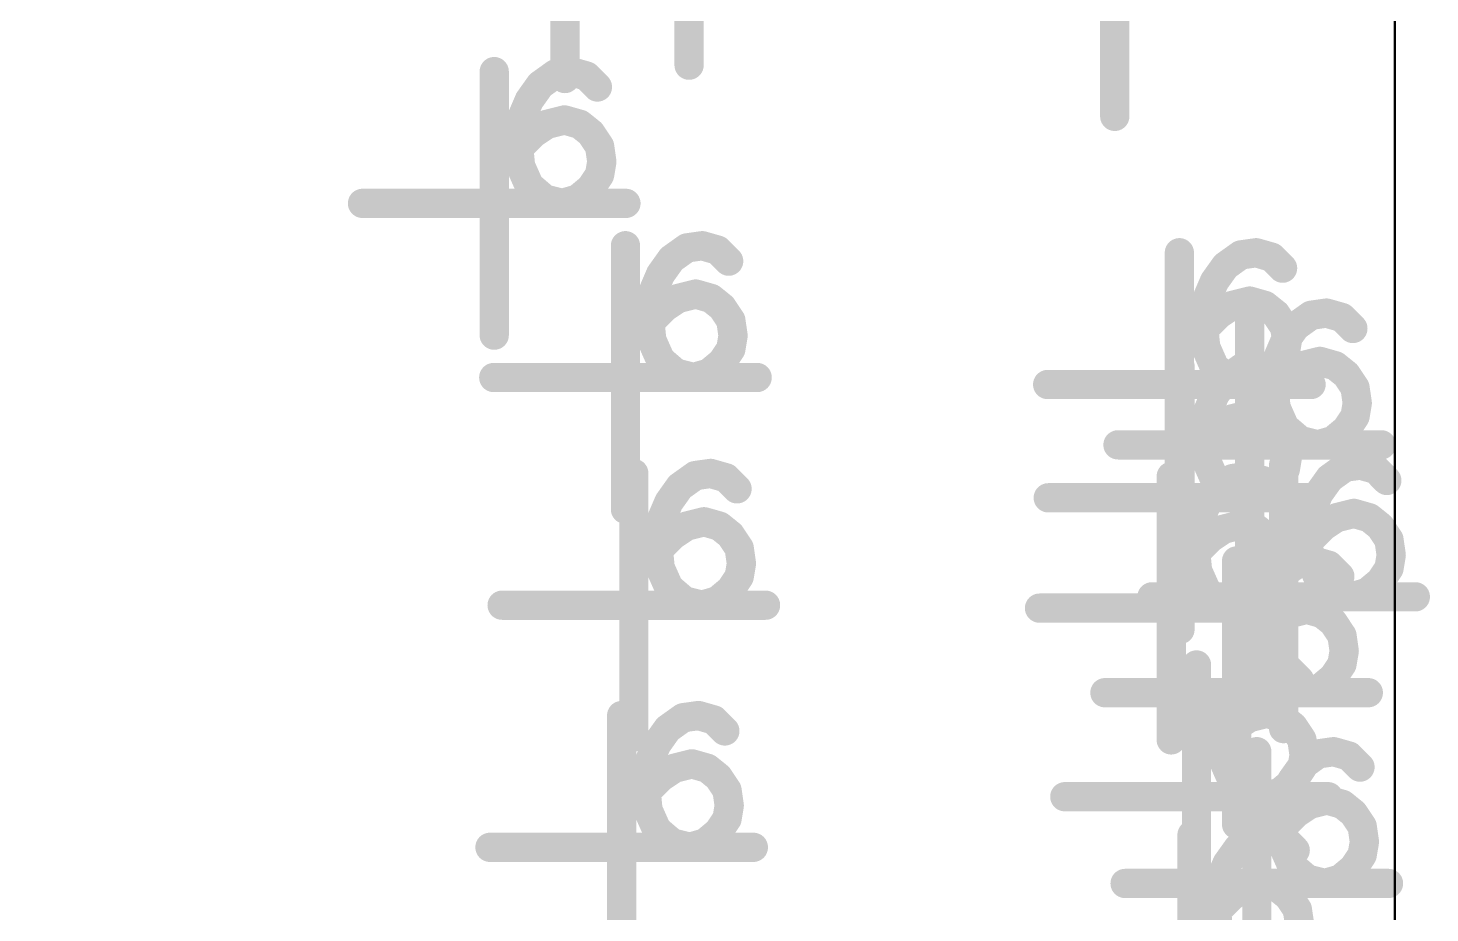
# Model space of a CAD drawing. Header units: millimetres. Extents: x 3885 to 4350, y -149 to 182.
# Drawn here: x 4180.89 to 4186.98, y 88.41 to 92.25 of the extents above; entities that cross this region are included whole.
import ezdxf

# ---------------------------------------------------------------- set-up
doc = ezdxf.new("R2010")
doc.units = ezdxf.units.MM
doc.header["$LTSCALE"] = 23.1
doc.layers.get('0').update_dxf_attribs({"linetype": 'CONTINUOUS'})

# ---------------------------------------------------------------- blocks, each defined once
blk = doc.blocks.new('PAD_R1')
at = {"const_width": 0.5}
blk.add_lwpolyline([(0.25, 0, 1), (-0.25, 0, 1)], format="xyb", close=True, dxfattribs=at)

msp = doc.modelspace()

# ---------------------------------------------------------------- linework, layer by layer
at = {"const_width": 0.0102}
msp.add_lwpolyline([(4113.2015, 75.7423), (4124.5457, 77.7428, -0.144705), (4125.6724, 77.615, 0.100411), (4137.4413, 75.2274), (4142.9411, 75.2274, 0.151026), (4159.9827, 80.4951, -0.151038), (4161.1113, 80.8439), (4185.826, 80.8439, 0.414215), (4186.826, 81.8439), (4186.826, 93.4438, 0.414215), (4185.826, 94.4438), (4160.9561, 94.4438, 0.152268), (4152.3749, 91.7687, -0.152268), (4142.9411, 88.8273), (4137.4413, 88.8273, -0.101585), (4130.9013, 90.17, 0.145893), (4122.3303, 91.1619), (4110.8398, 89.1357)], format="xyb", dxfattribs=at)
for points, const_width in [([(4183.7635, 93.2289), (4183.7635, 92.0859)], 0.127), ([(4183.2245, 93.171), (4183.2245, 92.028)], 0.127), ([(4185.6106, 93.0069), (4185.6106, 91.8639)], 0.127), ([(4182.9179, 92.058), (4182.9179, 90.915)], 0.127), ([(4183.1143, 92.0764), (4183.1882, 91.973)], 0.0821), ([(4183.209, 92.1161), (4183.2268, 91.9904)], 0.0672), ([(4183.302, 92.1095), (4183.2672, 91.9874)], 0.0695), ([(4183.0424, 92.0044), (4183.1458, 91.9307)], 0.0818), ([(4183.3868, 92.0599), (4183.297, 91.9701)], 0.0675), ([(4182.9976, 91.9259), (4183.1143, 91.8758)], 0.0727), ([(4183.1692, 91.9005), (4183.2, 91.7773)], 0.0785), ([(4183.2735, 91.9), (4183.2387, 91.7778)], 0.0695), ([(4182.9731, 91.8398), (4183.0987, 91.8206)], 0.0754), ([(4183.0827, 91.8632), (4183.1532, 91.7575)], 0.0687), ([(4183.353, 91.8599), (4183.2735, 91.7608)], 0.0609), ([(4182.9655, 91.7904), (4183.0911, 91.7711)], 0.0754), ([(4183.0111, 91.8028), (4183.1009, 91.713)], 0.0945), ([(4183.4089, 91.7979), (4183.3032, 91.7275)], 0.0687), ([(4182.9642, 91.6896), (4183.0906, 91.7024)], 0.0955), ([(4183.4428, 91.7098), (4183.3171, 91.6916)], 0.0675), ([(4182.9932, 91.5798), (4183.1093, 91.6314)], 0.0939), ([(4183.4426, 91.6282), (4183.3173, 91.6493)], 0.058), ([(4183.0624, 91.4859), (4183.145, 91.5823)], 0.0879), ([(4183.4089, 91.5464), (4183.3032, 91.6168)], 0.0687), ([(4183.1598, 91.4344), (4183.1906, 91.5576)], 0.0785), ([(4183.2641, 91.435), (4183.2291, 91.557)], 0.0692), ([(4183.349, 91.4804), (4183.2679, 91.5781)], 0.0743), ([(4183.4894, 91.4865), (4182.3464, 91.4865)], 0.127), ([(4183.7785, 91.361), (4183.7962, 91.2353)], 0.0672), ([(4183.8715, 91.3544), (4183.8366, 91.2322)], 0.0695), ([(4183.4874, 91.3028), (4183.4874, 90.1598)], 0.127), ([(4183.6838, 91.3212), (4183.7576, 91.2179)], 0.0821), ([(4183.9562, 91.3048), (4183.8664, 91.215)], 0.0675), ([(4185.891, 91.2724), (4185.891, 90.1294)], 0.127), ([(4186.0874, 91.2907), (4186.1612, 91.1874)], 0.0821), ([(4186.1821, 91.3305), (4186.1998, 91.2048)], 0.0672), ([(4186.2751, 91.3239), (4186.2402, 91.2018)], 0.0695), ([(4183.6119, 91.2493), (4183.7152, 91.1755)], 0.0818), ([(4186.0155, 91.2188), (4186.1188, 91.145)], 0.0818), ([(4186.3598, 91.2743), (4186.27, 91.1845)], 0.0675), ([(4183.5671, 91.1708), (4183.6838, 91.1207)], 0.0727), ([(4183.6522, 91.108), (4183.7226, 91.0023)], 0.0687), ([(4183.7387, 91.1454), (4183.7695, 91.0222)], 0.0785), ([(4183.843, 91.1448), (4183.8082, 91.0227)], 0.0695), ([(4183.9225, 91.1047), (4183.843, 91.0056)], 0.0609), ([(4185.9707, 91.1403), (4186.0874, 91.0902)], 0.0727), ([(4186.1423, 91.1149), (4186.1731, 90.9917)], 0.0785), ([(4186.2466, 91.1143), (4186.2118, 90.9922)], 0.0695), ([(4183.535, 91.0353), (4183.6605, 91.016)], 0.0754), ([(4183.5426, 91.0847), (4183.6681, 91.0654)], 0.0754), ([(4183.5805, 91.0476), (4183.6703, 90.9578)], 0.0945), ([(4183.9784, 91.0428), (4183.8727, 90.9723)], 0.0687), ([(4185.9462, 91.0542), (4186.0717, 91.0349)], 0.0754), ([(4186.0558, 91.0775), (4186.1262, 90.9719)], 0.0687), ([(4186.1961, 91.0107), (4186.1961, 89.8677)], 0.127), ([(4186.3261, 91.0742), (4186.2466, 90.9752)], 0.0609), ([(4186.3924, 91.0291), (4186.4663, 90.9258)], 0.0821), ([(4186.4871, 91.0689), (4186.5049, 90.9432)], 0.0672), ([(4186.5801, 91.0623), (4186.5453, 90.9401)], 0.0695), ([(4185.9386, 91.0048), (4186.0641, 90.9855)], 0.0754), ([(4185.9841, 91.0171), (4186.0739, 90.9273)], 0.0945), ([(4186.382, 91.0123), (4186.2763, 90.9419)], 0.0687), ([(4186.6649, 91.0127), (4186.5751, 90.9229)], 0.0675), ([(4183.5337, 90.9345), (4183.66, 90.9473)], 0.0955), ([(4184.0123, 90.9547), (4183.8866, 90.9365)], 0.0675), ([(4185.9373, 90.904), (4186.0636, 90.9168)], 0.0955), ([(4186.4159, 90.9242), (4186.2902, 90.906)], 0.0675), ([(4186.3205, 90.9572), (4186.4239, 90.8834)], 0.0818), ([(4183.5627, 90.8247), (4183.6788, 90.8762)], 0.0939), ([(4183.9784, 90.7912), (4183.8727, 90.8617)], 0.0687), ([(4184.012, 90.873), (4183.8868, 90.8942)], 0.058), ([(4185.9663, 90.7942), (4186.0824, 90.8457)], 0.0939), ([(4186.2758, 90.8787), (4186.3925, 90.8286)], 0.0727), ([(4186.4156, 90.8425), (4186.2904, 90.8637)], 0.058), ([(4186.4474, 90.8533), (4186.4782, 90.7301)], 0.0785), ([(4186.5517, 90.8527), (4186.5168, 90.7306)], 0.0695), ([(4183.6319, 90.7307), (4183.7145, 90.8272)], 0.0879), ([(4183.7293, 90.6793), (4183.7601, 90.8025)], 0.0785), ([(4183.8335, 90.6798), (4183.7986, 90.8019)], 0.0692), ([(4183.9185, 90.7253), (4183.8373, 90.823)], 0.0743), ([(4185.8935, 90.7811), (4185.8935, 89.6381)], 0.127), ([(4186.0355, 90.7002), (4186.1181, 90.7967)], 0.0879), ([(4186.0899, 90.7995), (4186.1638, 90.6962)], 0.0821), ([(4186.1846, 90.8393), (4186.2024, 90.7135)], 0.0672), ([(4186.3221, 90.6948), (4186.2409, 90.7925)], 0.0743), ([(4186.2776, 90.8327), (4186.2428, 90.7105)], 0.0695), ([(4186.2513, 90.7926), (4186.3768, 90.7733)], 0.0754), ([(4186.382, 90.7608), (4186.2763, 90.8312)], 0.0687), ([(4186.3609, 90.8159), (4186.4313, 90.7102)], 0.0687), ([(4186.6311, 90.8126), (4186.5517, 90.7135)], 0.0609), ([(4184.0589, 90.7313), (4182.9159, 90.7313)], 0.127), ([(4186.018, 90.7276), (4186.1214, 90.6538)], 0.0818), ([(4186.1329, 90.6488), (4186.1637, 90.772)], 0.0785), ([(4186.2371, 90.6493), (4186.2022, 90.7714)], 0.0692), ([(4186.2437, 90.7432), (4186.3692, 90.7239)], 0.0754), ([(4186.3624, 90.7831), (4186.2726, 90.6933)], 0.0675), ([(4186.2892, 90.7555), (4186.379, 90.6657)], 0.0945), ([(4186.687, 90.7507), (4186.5814, 90.6802)], 0.0687), ([(4186.4625, 90.7009), (4185.3195, 90.7009)], 0.127), ([(4185.9732, 90.6491), (4186.0899, 90.5989)], 0.0727), ([(4186.1448, 90.6236), (4186.1756, 90.5004)], 0.0785), ([(4186.2492, 90.6231), (4186.2143, 90.501)], 0.0695), ([(4186.2424, 90.6424), (4186.3687, 90.6552)], 0.0955), ([(4186.7209, 90.6626), (4186.5952, 90.6444)], 0.0675), ([(4185.9487, 90.563), (4186.0743, 90.5437)], 0.0754), ([(4186.0583, 90.5863), (4186.1288, 90.4806)], 0.0687), ([(4186.3286, 90.583), (4186.2492, 90.4839)], 0.0609), ([(4186.2714, 90.5326), (4186.3874, 90.5841)], 0.0939), ([(4186.687, 90.4991), (4186.5814, 90.5696)], 0.0687), ([(4186.7207, 90.5809), (4186.5955, 90.6021)], 0.058), ([(4185.9411, 90.5136), (4186.0667, 90.4943)], 0.0754), ([(4185.9867, 90.5259), (4186.0765, 90.4361)], 0.0945), ([(4186.3845, 90.5211), (4186.2789, 90.4506)], 0.0687), ([(4186.3406, 90.4386), (4186.4231, 90.5351)], 0.0879), ([(4186.438, 90.3872), (4186.4688, 90.5104)], 0.0785), ([(4186.5422, 90.3877), (4186.5073, 90.5098)], 0.0692), ([(4186.6272, 90.4332), (4186.546, 90.5309)], 0.0743), ([(4186.7676, 90.4392), (4185.6246, 90.4392)], 0.127), ([(4185.9398, 90.4127), (4186.0662, 90.4256)], 0.0955), ([(4186.4184, 90.4329), (4186.2927, 90.4148)], 0.0675), ([(4183.8148, 90.3735), (4183.8326, 90.2477)], 0.0672), ([(4183.9078, 90.3668), (4183.8729, 90.2447)], 0.0695), ([(4185.9688, 90.303), (4186.0849, 90.3545)], 0.0939), ([(4186.4182, 90.3513), (4186.293, 90.3725)], 0.058), ([(4186.3434, 90.3516), (4186.3434, 89.2086)], 0.127), ([(4186.5397, 90.37), (4186.6136, 90.2667)], 0.0821), ([(4186.6345, 90.4098), (4186.6522, 90.284)], 0.0672), ([(4186.7274, 90.4031), (4186.6926, 90.281)], 0.0695), ([(4183.5237, 90.3153), (4183.5237, 89.1723)], 0.127), ([(4183.7201, 90.3337), (4183.7939, 90.2303)], 0.0821), ([(4183.9925, 90.3173), (4183.9027, 90.2274)], 0.0675), ([(4185.8557, 90.3026), (4185.8557, 89.1596)], 0.127), ([(4186.0381, 90.209), (4186.1206, 90.3055)], 0.0879), ([(4186.0521, 90.321), (4186.1259, 90.2176)], 0.0821), ([(4186.1468, 90.3608), (4186.1645, 90.235)], 0.0672), ([(4186.2398, 90.3541), (4186.2049, 90.232)], 0.0695), ([(4186.3845, 90.2695), (4186.2789, 90.34)], 0.0687), ([(4186.4678, 90.2981), (4186.5712, 90.2243)], 0.0818), ([(4186.8122, 90.3536), (4186.7224, 90.2638)], 0.0675), ([(4183.6482, 90.2617), (4183.7516, 90.188)], 0.0818), ([(4185.9802, 90.249), (4186.0835, 90.1753)], 0.0818), ([(4186.1354, 90.1575), (4186.1662, 90.2807)], 0.0785), ([(4186.2397, 90.1581), (4186.2047, 90.2802)], 0.0692), ([(4186.3245, 90.3046), (4186.2347, 90.2147)], 0.0675), ([(4186.3247, 90.2036), (4186.2435, 90.3013)], 0.0743), ([(4183.6034, 90.1832), (4183.7201, 90.1331)], 0.0727), ([(4186.465, 90.2096), (4185.322, 90.2096)], 0.127), ([(4186.4231, 90.2196), (4186.5398, 90.1694)], 0.0727), ([(4186.5947, 90.1941), (4186.6255, 90.0709)], 0.0785), ([(4186.699, 90.1936), (4186.6642, 90.0715)], 0.0695), ([(4183.775, 90.1578), (4183.8058, 90.0346)], 0.0785), ([(4183.8793, 90.1573), (4183.8445, 90.0351)], 0.0695), ([(4185.9354, 90.1705), (4186.0521, 90.1204)], 0.0727), ([(4186.107, 90.1451), (4186.1378, 90.0219)], 0.0785), ([(4186.2113, 90.1446), (4186.1765, 90.0224)], 0.0695), ([(4186.3986, 90.1335), (4186.5241, 90.1142)], 0.0754), ([(4186.5082, 90.1568), (4186.5786, 90.0511)], 0.0687), ([(4186.7785, 90.1535), (4186.699, 90.0544)], 0.0609), ([(4183.5789, 90.0972), (4183.7045, 90.0779)], 0.0754), ([(4183.6169, 90.0601), (4183.7067, 89.9703)], 0.0945), ([(4183.6885, 90.1205), (4183.759, 90.0148)], 0.0687), ([(4183.9588, 90.1172), (4183.8793, 90.0181)], 0.0609), ([(4185.9109, 90.0845), (4186.0364, 90.0652)], 0.0754), ([(4186.0205, 90.1078), (4186.0909, 90.0021)], 0.0687), ([(4186.2908, 90.1045), (4186.2113, 90.0054)], 0.0609), ([(4186.391, 90.0841), (4186.5165, 90.0648)], 0.0754), ([(4186.4365, 90.0964), (4186.5263, 90.0066)], 0.0945), ([(4186.8344, 90.0915), (4186.7287, 90.0211)], 0.0687), ([(4183.5713, 90.0477), (4183.6969, 90.0284)], 0.0754), ([(4184.0147, 90.0552), (4183.909, 89.9848)], 0.0687), ([(4185.9033, 90.035), (4186.0288, 90.0157)], 0.0754), ([(4185.9488, 90.0474), (4186.0386, 89.9576)], 0.0945), ([(4186.3467, 90.0425), (4186.241, 89.9721)], 0.0687), ([(4186.3897, 89.9832), (4186.516, 89.9961)], 0.0955), ([(4186.8682, 90.0034), (4186.7426, 89.9853)], 0.0675), ([(4183.57, 89.9469), (4183.6964, 89.9597)], 0.0955), ([(4184.0486, 89.9671), (4183.9229, 89.9489)], 0.0675), ([(4185.902, 89.9342), (4186.0283, 89.947)], 0.0955), ([(4186.1394, 89.9358), (4186.1394, 88.7928)], 0.127), ([(4186.3806, 89.9544), (4186.2549, 89.9362)], 0.0675), ([(4186.3358, 89.9542), (4186.4096, 89.8509)], 0.0821), ([(4186.4305, 89.994), (4186.4483, 89.8682)], 0.0672), ([(4186.5235, 89.9873), (4186.4886, 89.8652)], 0.0695), ([(4183.599, 89.8371), (4183.7151, 89.8887)], 0.0939), ([(4184.0484, 89.8855), (4183.9231, 89.9066)], 0.058), ([(4185.931, 89.8244), (4186.0471, 89.876)], 0.0939), ([(4186.2639, 89.8823), (4186.3672, 89.8085)], 0.0818), ([(4186.3803, 89.8728), (4186.2551, 89.8939)], 0.058), ([(4186.4187, 89.8735), (4186.5348, 89.925)], 0.0939), ([(4186.4879, 89.7795), (4186.5705, 89.876)], 0.0879), ([(4186.6082, 89.9378), (4186.5184, 89.848)], 0.0675), ([(4186.8344, 89.84), (4186.7287, 89.9104)], 0.0687), ([(4186.868, 89.9218), (4186.7428, 89.9429)], 0.058), ([(4183.6682, 89.7432), (4183.7508, 89.8396)], 0.0879), ([(4183.7656, 89.6917), (4183.7964, 89.8149)], 0.0785), ([(4183.9548, 89.7377), (4183.8737, 89.8354)], 0.0743), ([(4184.0147, 89.8037), (4183.909, 89.8741)], 0.0687), ([(4186.0002, 89.7305), (4186.0828, 89.8269)], 0.0879), ([(4186.2868, 89.725), (4186.2056, 89.8227)], 0.0743), ([(4186.3467, 89.791), (4186.241, 89.8614)], 0.0687), ([(4186.5853, 89.728), (4186.6161, 89.8512)], 0.0785), ([(4186.6895, 89.7286), (4186.6546, 89.8507)], 0.0692), ([(4186.7745, 89.7741), (4186.6933, 89.8717)], 0.0743), ([(4184.0952, 89.7438), (4182.9522, 89.7438)], 0.127), ([(4183.8699, 89.6923), (4183.8349, 89.8143)], 0.0692), ([(4186.4272, 89.7311), (4185.2842, 89.7311)], 0.127), ([(4186.9149, 89.7801), (4185.7719, 89.7801)], 0.127), ([(4186.0976, 89.679), (4186.1284, 89.8022)], 0.0785), ([(4186.2018, 89.6796), (4186.1669, 89.8016)], 0.0692), ([(4186.2191, 89.8038), (4186.3358, 89.7536)], 0.0727), ([(4186.3907, 89.7783), (4186.4215, 89.6551)], 0.0785), ([(4186.495, 89.7778), (4186.4602, 89.6557)], 0.0695), ([(4186.1946, 89.7177), (4186.3202, 89.6984)], 0.0754), ([(4186.3042, 89.741), (4186.3747, 89.6353)], 0.0687), ([(4186.5745, 89.7377), (4186.495, 89.6386)], 0.0609), ([(4186.187, 89.6683), (4186.3126, 89.649)], 0.0754), ([(4186.2326, 89.6806), (4186.3224, 89.5908)], 0.0945), ([(4186.6304, 89.6757), (4186.5247, 89.6053)], 0.0687), ([(4186.1857, 89.5674), (4186.3121, 89.5803)], 0.0955), ([(4186.6643, 89.5876), (4186.5386, 89.5695)], 0.0675), ([(4185.9654, 89.4847), (4185.9654, 88.3417)], 0.127), ([(4186.2147, 89.4577), (4186.3308, 89.5092)], 0.0939), ([(4186.2565, 89.5429), (4186.2743, 89.4171)], 0.0672), ([(4186.3495, 89.5362), (4186.3147, 89.4141)], 0.0695), ([(4186.664, 89.506), (4186.5388, 89.5272)], 0.058), ([(4186.1618, 89.5031), (4186.2356, 89.3998)], 0.0821), ([(4186.2839, 89.3637), (4186.3665, 89.4602)], 0.0879), ([(4186.4342, 89.4867), (4186.3444, 89.3969)], 0.0675), ([(4186.5705, 89.3583), (4186.4893, 89.4559)], 0.0743), ([(4186.6304, 89.4242), (4186.5247, 89.4946)], 0.0687), ([(4186.7109, 89.3643), (4185.5679, 89.3643)], 0.127), ([(4186.0899, 89.4312), (4186.1933, 89.3574)], 0.0818), ([(4186.3813, 89.3122), (4186.4121, 89.4354)], 0.0785), ([(4186.4856, 89.3128), (4186.4506, 89.4349)], 0.0692), ([(4186.0451, 89.3527), (4186.1618, 89.3025)], 0.0727), ([(4186.2167, 89.3272), (4186.2475, 89.204)], 0.0785), ([(4183.4709, 89.2652), (4183.4709, 88.1222)], 0.127), ([(4183.6673, 89.2836), (4183.7411, 89.1803)], 0.0821), ([(4183.762, 89.3234), (4183.7797, 89.1977)], 0.0672), ([(4183.855, 89.3168), (4183.8201, 89.1946)], 0.0695), ([(4186.1302, 89.2899), (4186.2007, 89.1842)], 0.0687), ([(4186.321, 89.3267), (4186.2862, 89.2046)], 0.0695), ([(4186.4005, 89.2866), (4186.321, 89.1875)], 0.0609), ([(4183.5954, 89.2117), (4183.6987, 89.1379)], 0.0818), ([(4183.9397, 89.2672), (4183.8499, 89.1774)], 0.0675), ([(4186.013, 89.2172), (4186.1386, 89.1979)], 0.0754), ([(4186.0206, 89.2666), (4186.1462, 89.2473)], 0.0754), ([(4186.0586, 89.2295), (4186.1484, 89.1397)], 0.0945), ([(4186.4564, 89.2246), (4186.3507, 89.1542)], 0.0687), ([(4186.5181, 89.1667), (4186.5359, 89.0409)], 0.0672), ([(4186.6111, 89.1601), (4186.5763, 89.0379)], 0.0695), ([(4183.5506, 89.1332), (4183.6673, 89.0831)], 0.0727), ([(4183.7222, 89.1078), (4183.753, 88.9846)], 0.0785), ([(4183.8265, 89.1072), (4183.7917, 88.9851)], 0.0695), ([(4186.0117, 89.1163), (4186.1381, 89.1292)], 0.0955), ([(4186.227, 89.1085), (4186.227, 87.9655)], 0.127), ([(4186.4903, 89.1365), (4186.3646, 89.1184)], 0.0675), ([(4186.4234, 89.1269), (4186.4973, 89.0236)], 0.0821), ([(4186.6959, 89.1105), (4186.6061, 89.0207)], 0.0675), ([(4183.5261, 89.0471), (4183.6516, 89.0278)], 0.0754), ([(4183.6357, 89.0704), (4183.7061, 88.9648)], 0.0687), ([(4183.906, 89.0671), (4183.8265, 88.9681)], 0.0609), ([(4186.0407, 89.0066), (4186.1568, 89.0581)], 0.0939), ([(4186.3515, 89.055), (4186.4549, 88.9812)], 0.0818), ([(4186.4564, 88.9731), (4186.3507, 89.0435)], 0.0687), ([(4186.4901, 89.0549), (4186.3648, 89.076)], 0.058), ([(4183.5185, 88.9977), (4183.644, 88.9784)], 0.0754), ([(4183.564, 89.01), (4183.6538, 88.9202)], 0.0945), ([(4183.9619, 89.0052), (4183.8562, 88.9347)], 0.0687), ([(4186.1099, 88.9126), (4186.1925, 89.0091)], 0.0879), ([(4186.2073, 88.8611), (4186.2381, 88.9843)], 0.0785), ([(4186.3116, 88.8617), (4186.2766, 88.9838)], 0.0692), ([(4186.3067, 88.9765), (4186.4234, 88.9264)], 0.0727), ([(4186.3965, 88.9072), (4186.3154, 89.0048)], 0.0743), ([(4183.5172, 88.8969), (4183.6435, 88.9097)], 0.0955), ([(4183.9958, 88.9171), (4183.8701, 88.8989)], 0.0675), ([(4186.5369, 88.9132), (4185.3939, 88.9132)], 0.127), ([(4186.3918, 88.9137), (4186.4623, 88.808)], 0.0687), ([(4186.4783, 88.951), (4186.5091, 88.8278)], 0.0785), ([(4186.5827, 88.9505), (4186.5478, 88.8284)], 0.0695), ([(4186.6621, 88.9104), (4186.5827, 88.8113)], 0.0609), ([(4183.5462, 88.7871), (4183.6623, 88.8386)], 0.0939), ([(4183.9955, 88.8354), (4183.8703, 88.8566)], 0.058), ([(4186.2822, 88.8904), (4186.4078, 88.8711)], 0.0754), ([(4186.3202, 88.8533), (4186.41, 88.7635)], 0.0945), ([(4186.718, 88.8485), (4186.6124, 88.778)], 0.0687), ([(4183.6154, 88.6931), (4183.698, 88.7896)], 0.0879), ([(4183.902, 88.6877), (4183.8208, 88.7854)], 0.0743), ([(4183.9619, 88.7536), (4183.8562, 88.8241)], 0.0687), ([(4186.237, 88.806), (4186.2547, 88.6803)], 0.0672), ([(4186.2746, 88.841), (4186.4002, 88.8217)], 0.0754), ([(4186.3299, 88.7994), (4186.2951, 88.6773)], 0.0695), ([(4184.0424, 88.6937), (4182.8994, 88.6937)], 0.127), ([(4183.7128, 88.6417), (4183.7436, 88.7649)], 0.0785), ([(4183.817, 88.6422), (4183.7821, 88.7643)], 0.0692), ([(4185.9459, 88.7478), (4185.9459, 87.6048)], 0.127), ([(4186.1422, 88.7662), (4186.2161, 88.6629)], 0.0821), ([(4186.2733, 88.7402), (4186.3997, 88.753)], 0.0955), ([(4186.4147, 88.7498), (4186.3249, 88.66)], 0.0675), ([(4186.7519, 88.7604), (4186.6262, 88.7422)], 0.0675), ([(4186.0703, 88.6943), (4186.1737, 88.6205)], 0.0818), ([(4186.3023, 88.6304), (4186.4184, 88.6819)], 0.0939), ([(4186.718, 88.5969), (4186.6124, 88.6674)], 0.0687), ([(4186.7517, 88.6787), (4186.6265, 88.6999)], 0.058), ([(4186.0256, 88.6158), (4186.1423, 88.5657)], 0.0727), ([(4186.3716, 88.5364), (4186.4541, 88.6329)], 0.0879), ([(4186.4689, 88.485), (4186.4997, 88.6081)], 0.0785), ([(4186.5732, 88.4855), (4186.5382, 88.6076)], 0.0692), ([(4186.6582, 88.531), (4186.577, 88.6287)], 0.0743), ([(4186.7985, 88.537), (4185.6555, 88.537)], 0.127), ([(4186.1107, 88.553), (4186.1811, 88.4474)], 0.0687), ([(4186.1972, 88.5904), (4186.228, 88.4672)], 0.0785), ([(4186.3015, 88.5898), (4186.2666, 88.4677)], 0.0695), ([(4186.3809, 88.5497), (4186.3015, 88.4507)], 0.0609), ([(4185.9935, 88.4803), (4186.119, 88.461)], 0.0754), ([(4186.0011, 88.5297), (4186.1266, 88.5104)], 0.0754), ([(4186.039, 88.4926), (4186.1288, 88.4028)], 0.0945), ([(4186.4368, 88.4878), (4186.3312, 88.4173)], 0.0687), ([(4185.9922, 88.3795), (4186.1185, 88.3923)], 0.0955), ([(4186.4707, 88.3997), (4186.345, 88.3815)], 0.0675)]:
    msp.add_lwpolyline(points, dxfattribs=dict(const_width=const_width))

# ---------------------------------------------------------------- block references
at = {"xscale": 0.127, "yscale": 0.127}
for p in [(4182.9179, 92.058), (4183.1846, 92.0486), (4183.2512, 92.058), (4183.7635, 92.0859), (4183.1178, 92.0008), (4183.2245, 92.028), (4183.318, 92.0389), (4183.3657, 91.9912), (4183.0703, 91.9343), (4183.0416, 91.8675), (4185.6106, 91.8639), (4183.1465, 91.8294), (4183.2227, 91.8484), (4183.2895, 91.8294), (4183.0226, 91.7435), (4183.0894, 91.7913), (4183.337, 91.7913), (4183.0226, 91.7245), (4183.3751, 91.7341), (4183.0322, 91.6485), (4183.3848, 91.6673), (4183.0703, 91.5627), (4183.337, 91.553), (4183.3751, 91.6102), (4183.1371, 91.5055), (4183.2799, 91.5055), (4182.3464, 91.4865), (4183.2133, 91.4865), (4183.4894, 91.4865), (4183.4874, 91.3028), (4183.7541, 91.2934), (4183.8206, 91.3028), (4183.8875, 91.2838), (4185.891, 91.2724), (4186.1577, 91.263), (4186.2242, 91.2724), (4186.2911, 91.2533), (4183.6873, 91.2457), (4183.9352, 91.236), (4186.0909, 91.2152), (4186.3388, 91.2055), (4183.6398, 91.1791), (4186.0434, 91.1487), (4183.6111, 91.1123), (4183.716, 91.0742), (4183.7922, 91.0933), (4183.859, 91.0742), (4186.0147, 91.0819), (4183.6589, 91.0361), (4183.9065, 91.0361), (4186.0625, 91.0057), (4186.1196, 91.0438), (4186.1958, 91.0628), (4186.1961, 91.0107), (4186.2626, 91.0438), (4186.3101, 91.0057), (4186.5293, 91.0107), (4183.592, 90.9884), (4183.592, 90.9693), (4183.9446, 90.979), (4185.9956, 90.9579), (4186.3482, 90.9485), (4186.396, 90.9536), (4186.4628, 91.0013), (4186.5961, 90.9917), (4182.9179, 90.915), (4183.6017, 90.8934), (4183.9543, 90.9122), (4185.9956, 90.9388), (4186.3485, 90.887), (4186.6439, 90.9439), (4183.9446, 90.855), (4186.0053, 90.8629), (4186.3482, 90.8245), (4186.3579, 90.8817), (4183.6398, 90.8075), (4183.9065, 90.7979), (4185.8935, 90.7811), (4186.0434, 90.7771), (4186.1602, 90.7717), (4186.2268, 90.7811), (4186.2936, 90.7621), (4186.3101, 90.7674), (4186.3198, 90.8202), (4186.4247, 90.7821), (4186.5009, 90.8012), (4186.5677, 90.7821), (4182.9159, 90.7313), (4183.7066, 90.7504), (4183.7828, 90.7313), (4183.8494, 90.7504), (4184.0589, 90.7313), (4186.0934, 90.724), (4186.1102, 90.7199), (4186.253, 90.7199), (4186.3413, 90.7143), (4186.3675, 90.744), (4186.6152, 90.744), (4185.3195, 90.7009), (4186.0459, 90.6574), (4186.1864, 90.7009), (4186.3007, 90.6963), (4186.3007, 90.6772), (4186.4625, 90.7009), (4186.6533, 90.6869), (4186.0172, 90.5906), (4186.3104, 90.6013), (4186.6629, 90.6201), (4186.1221, 90.5525), (4186.1983, 90.5716), (4186.2651, 90.5525), (4186.6533, 90.5629), (4185.9982, 90.4667), (4186.065, 90.5144), (4186.3126, 90.5144), (4186.3485, 90.5154), (4186.4153, 90.4583), (4186.558, 90.4583), (4186.6152, 90.5058), (4185.6246, 90.4392), (4185.9982, 90.4476), (4186.3507, 90.4573), (4186.4915, 90.4392), (4186.7676, 90.4392), (4186.0078, 90.3717), (4186.3434, 90.3516), (4186.3604, 90.3905), (4186.6101, 90.3422), (4186.6766, 90.3516), (4183.5237, 90.3153), (4183.7904, 90.3059), (4183.857, 90.3153), (4183.9238, 90.2962), (4185.8557, 90.3026), (4186.0459, 90.2858), (4186.1224, 90.2932), (4186.1889, 90.3026), (4186.2557, 90.2835), (4186.3126, 90.2762), (4186.3507, 90.3333), (4186.5433, 90.2945), (4186.7434, 90.3326), (4186.7912, 90.2848), (4183.7236, 90.2581), (4183.9715, 90.2485), (4186.0556, 90.2454), (4186.1127, 90.2287), (4186.2555, 90.2287), (4186.3035, 90.2358), (4186.4958, 90.2279), (4183.4874, 90.1598), (4183.6761, 90.1916), (4185.322, 90.2096), (4186.0081, 90.1789), (4186.1889, 90.2096), (4186.465, 90.2096), (4186.4671, 90.1611), (4183.6474, 90.1248), (4183.8285, 90.1057), (4185.891, 90.1294), (4185.9794, 90.1121), (4186.1605, 90.093), (4186.572, 90.123), (4186.6482, 90.1421), (4186.715, 90.123), (4183.6952, 90.0486), (4183.7523, 90.0867), (4183.8953, 90.0867), (4183.9428, 90.0486), (4186.0271, 90.0359), (4186.0843, 90.074), (4186.2273, 90.074), (4186.2748, 90.0359), (4186.448, 90.0371), (4186.5148, 90.0849), (4186.7625, 90.0849), (4183.6284, 90.0008), (4183.6284, 89.9818), (4183.9809, 89.9914), (4185.9603, 89.9881), (4186.3129, 89.9787), (4186.448, 90.0181), (4186.8006, 90.0278), (4183.9906, 89.9246), (4185.9603, 89.9691), (4186.1394, 89.9358), (4186.3225, 89.9119), (4186.4061, 89.9264), (4186.4577, 89.9422), (4186.4727, 89.9358), (4186.5395, 89.9168), (4186.8102, 89.9609), (4183.638, 89.9058), (4183.9809, 89.8675), (4185.97, 89.8931), (4186.1961, 89.8677), (4186.3129, 89.8548), (4186.3393, 89.8787), (4186.4958, 89.8563), (4186.5872, 89.869), (4186.8006, 89.9038), (4183.6761, 89.82), (4183.9428, 89.8103), (4186.0081, 89.8073), (4186.2748, 89.7976), (4186.2918, 89.8121), (4186.5626, 89.7992), (4186.7053, 89.7992), (4186.7625, 89.8466), (4182.9522, 89.7438), (4183.7429, 89.7628), (4183.8191, 89.7438), (4183.8857, 89.7628), (4184.0952, 89.7438), (4185.2842, 89.7311), (4185.7719, 89.7801), (4186.0749, 89.7501), (4186.1511, 89.7311), (4186.2176, 89.7501), (4186.2631, 89.7453), (4186.4272, 89.7311), (4186.6388, 89.7801), (4186.9149, 89.7801), (4186.3109, 89.6691), (4186.368, 89.7072), (4186.4442, 89.7263), (4186.511, 89.7072), (4186.5585, 89.6691), (4185.8935, 89.6381), (4186.2441, 89.6214), (4186.5966, 89.612), (4186.2441, 89.6023), (4185.9654, 89.4847), (4186.2537, 89.5264), (4186.2987, 89.4847), (4186.5966, 89.488), (4186.6063, 89.5452), (4186.1653, 89.4275), (4186.2321, 89.4753), (4186.2918, 89.4405), (4186.3655, 89.4656), (4186.5585, 89.4309), (4185.5679, 89.3643), (4186.3586, 89.3834), (4186.4132, 89.4179), (4186.4348, 89.3643), (4186.5014, 89.3834), (4186.7109, 89.3643), (4186.1178, 89.361), (4183.4709, 89.2652), (4183.7376, 89.2558), (4183.8041, 89.2652), (4183.8709, 89.2462), (4186.0891, 89.2942), (4186.194, 89.2561), (4186.2702, 89.2751), (4186.337, 89.2561), (4183.6708, 89.2081), (4183.9187, 89.1984), (4186.1369, 89.218), (4186.3434, 89.2086), (4186.3845, 89.218), (4183.5237, 89.1723), (4183.6233, 89.1415), (4185.8557, 89.1596), (4186.0701, 89.1702), (4186.0701, 89.1512), (4186.4226, 89.1608), (4183.5946, 89.0747), (4186.0797, 89.0753), (4186.227, 89.1085), (4186.4323, 89.094), (4186.4937, 89.0991), (4186.5603, 89.1085), (4186.6271, 89.0895), (4183.6423, 88.9985), (4183.6995, 89.0366), (4183.7757, 89.0557), (4183.8425, 89.0366), (4183.89, 88.9985), (4186.4226, 89.0369), (4186.4269, 89.0514), (4186.6748, 89.0417), (4183.5755, 88.9508), (4183.9281, 88.9414), (4186.1178, 88.9894), (4186.3794, 88.9848), (4186.3845, 88.9797), (4183.5755, 88.9317), (4185.3939, 88.9132), (4186.1846, 88.9322), (4186.2608, 88.9132), (4186.3274, 88.9322), (4186.3507, 88.918), (4186.4556, 88.8799), (4186.5318, 88.899), (4186.5369, 88.9132), (4186.5986, 88.8799), (4183.5852, 88.8558), (4183.9281, 88.8174), (4183.9377, 88.8746), (4186.3985, 88.8418), (4186.6461, 88.8418), (4183.6233, 88.7699), (4183.89, 88.7603), (4186.1394, 88.7928), (4186.3317, 88.7941), (4186.3317, 88.775), (4186.6842, 88.7847), (4182.8994, 88.6937), (4183.6901, 88.7128), (4183.7663, 88.6937), (4183.8328, 88.7128), (4184.0424, 88.6937), (4185.9459, 88.7478), (4186.2126, 88.7384), (4186.2791, 88.7478), (4186.3413, 88.6991), (4186.3459, 88.7288), (4186.6939, 88.7179), (4186.1458, 88.6907), (4186.3937, 88.681), (4186.6842, 88.6607), (4186.0983, 88.6241), (4186.3794, 88.6132), (4186.6461, 88.6036), (4185.6555, 88.537), (4186.0696, 88.5573), (4186.1745, 88.5192), (4186.2507, 88.5383), (4186.3175, 88.5192), (4186.4462, 88.5561), (4186.5224, 88.537), (4186.589, 88.5561), (4186.7985, 88.537), (4186.1173, 88.4811), (4186.365, 88.4811), (4186.0505, 88.4334), (4186.0505, 88.4143), (4186.4031, 88.424), (4186.4127, 88.3572)]:
    msp.add_blockref('PAD_R1', p, dxfattribs=at)

doc.saveas('drawing.dxf')
